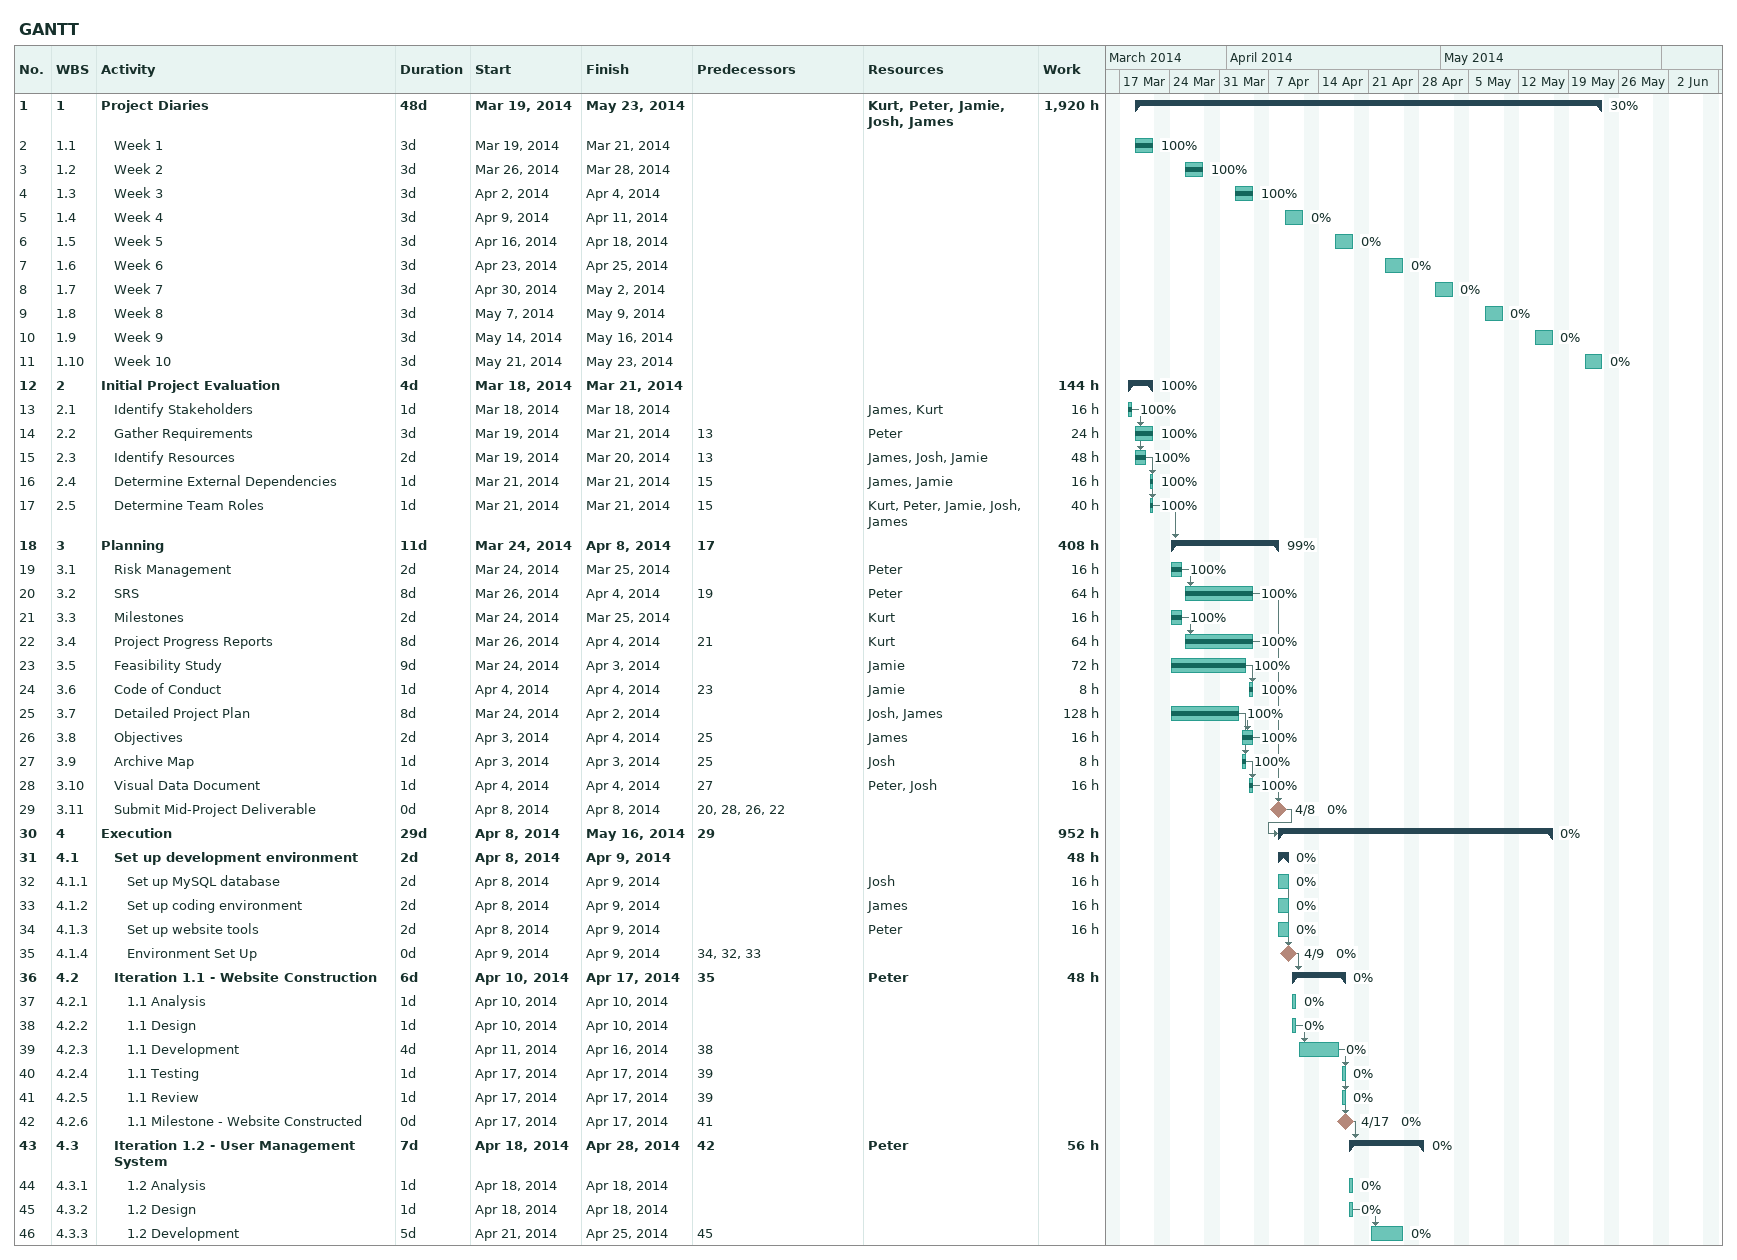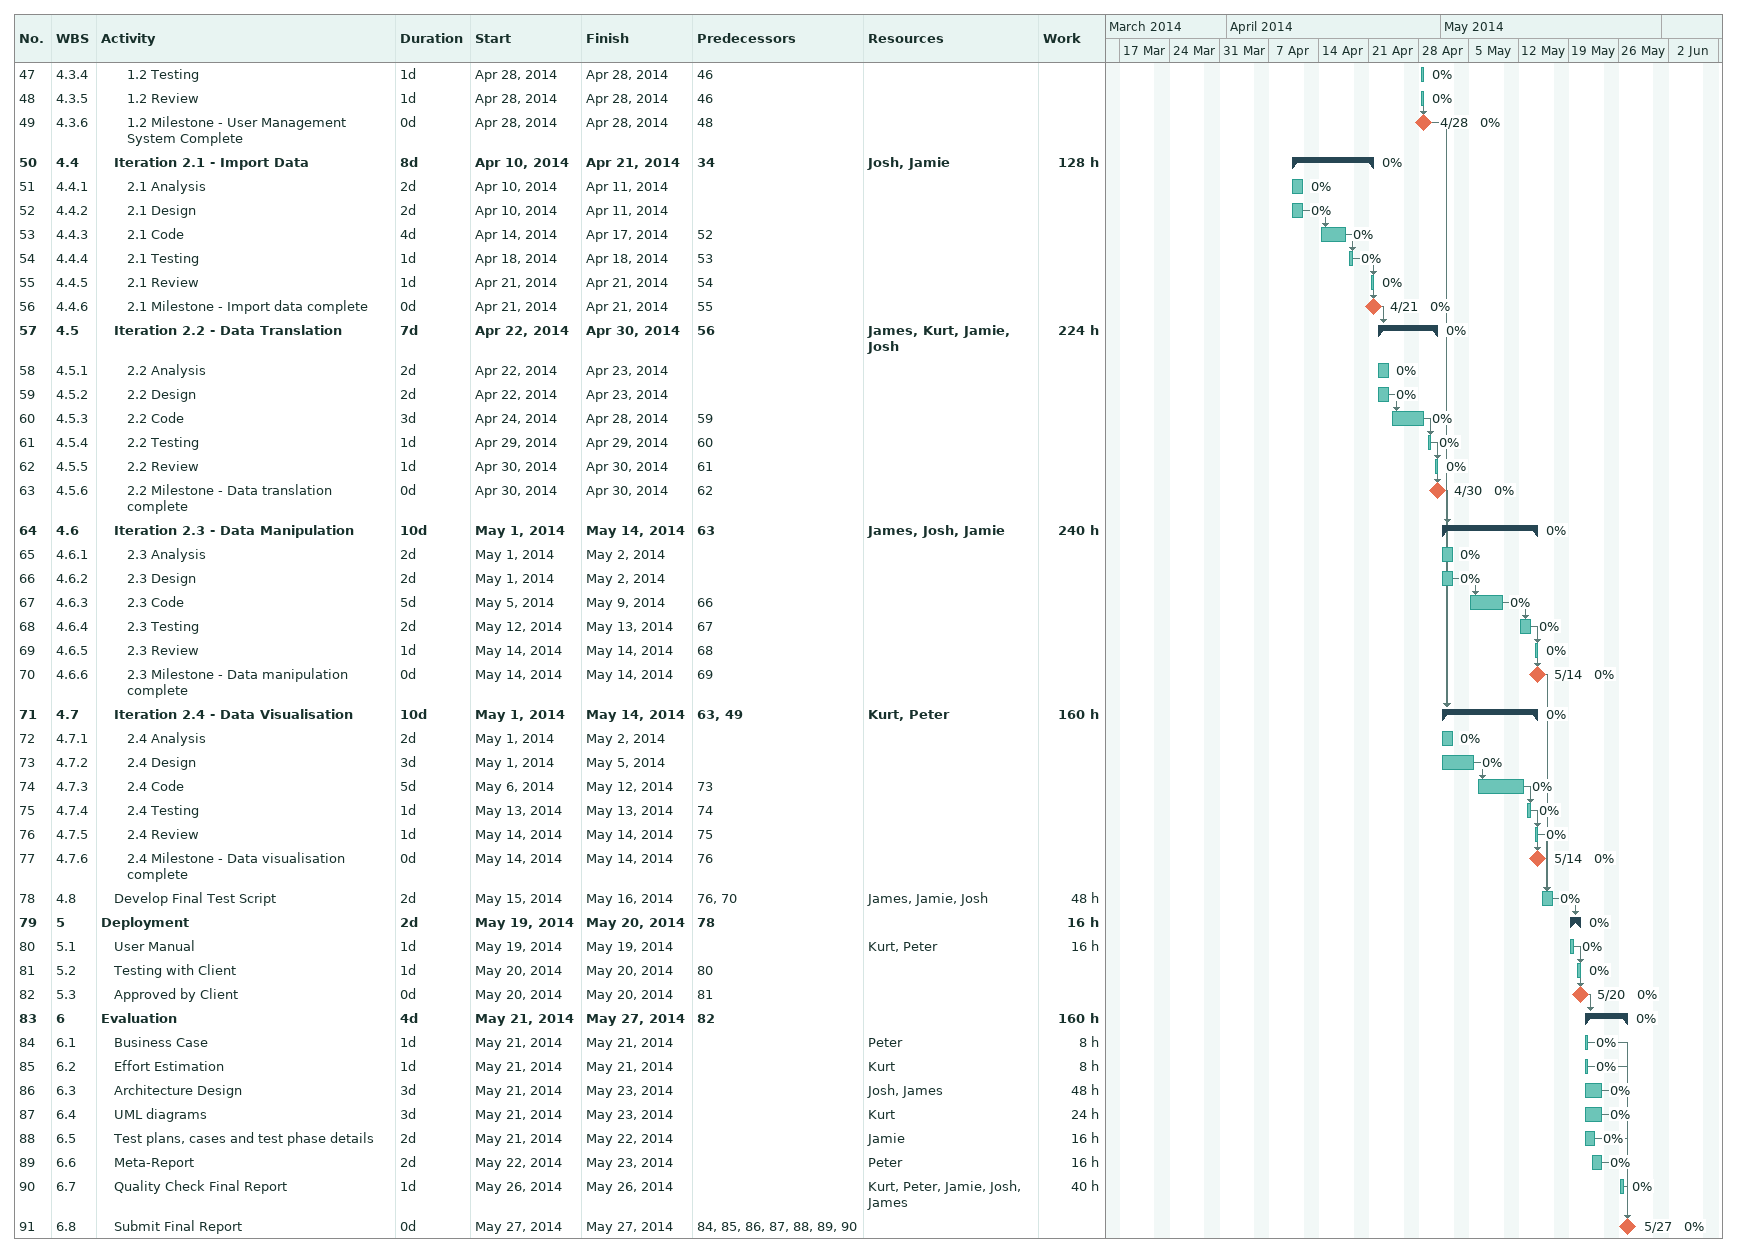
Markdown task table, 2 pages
GANTT

| ID | WBS | Task | Duration | Start | Finish | Predecessors | Resources | % complete | Work (h) |
|---|---|---|---|---|---|---|---|---|---|
| 1 | 1 | **Project Diaries** | 48d | 2014-03-19 | 2014-05-23 |  | Kurt, Peter, Jamie, Josh, James | 30 | 1920 |
| 2 | 1.1 | Week 1 | 3d | 2014-03-19 | 2014-03-21 |  |  | 100 |  |
| 3 | 1.2 | Week 2 | 3d | 2014-03-26 | 2014-03-28 |  |  | 100 |  |
| 4 | 1.3 | Week 3 | 3d | 2014-04-02 | 2014-04-04 |  |  | 100 |  |
| 5 | 1.4 | Week 4 | 3d | 2014-04-09 | 2014-04-11 |  |  | 0 |  |
| 6 | 1.5 | Week 5 | 3d | 2014-04-16 | 2014-04-18 |  |  | 0 |  |
| 7 | 1.6 | Week 6 | 3d | 2014-04-23 | 2014-04-25 |  |  | 0 |  |
| 8 | 1.7 | Week 7 | 3d | 2014-04-30 | 2014-05-02 |  |  | 0 |  |
| 9 | 1.8 | Week 8 | 3d | 2014-05-07 | 2014-05-09 |  |  | 0 |  |
| 10 | 1.9 | Week 9 | 3d | 2014-05-14 | 2014-05-16 |  |  | 0 |  |
| 11 | 1.10 | Week 10 | 3d | 2014-05-21 | 2014-05-23 |  |  | 0 |  |
| 12 | 2 | **Initial Project Evaluation** | 4d | 2014-03-18 | 2014-03-21 |  |  | 100 | 144 |
| 13 | 2.1 | Identify Stakeholders | 1d | 2014-03-18 | 2014-03-18 |  | James, Kurt | 100 | 16 |
| 14 | 2.2 | Gather Requirements | 3d | 2014-03-19 | 2014-03-21 | 13 | Peter | 100 | 24 |
| 15 | 2.3 | Identify Resources | 2d | 2014-03-19 | 2014-03-20 | 13 | James, Josh, Jamie | 100 | 48 |
| 16 | 2.4 | Determine External Dependencies | 1d | 2014-03-21 | 2014-03-21 | 15 | James, Jamie | 100 | 16 |
| 17 | 2.5 | Determine Team Roles | 1d | 2014-03-21 | 2014-03-21 | 15 | Kurt, Peter, Jamie, Josh, James | 100 | 40 |
| 18 | 3 | **Planning** | 11d | 2014-03-24 | 2014-04-08 | 17 |  | 99 | 408 |
| 19 | 3.1 | Risk Management | 2d | 2014-03-24 | 2014-03-25 |  | Peter | 100 | 16 |
| 20 | 3.2 | SRS | 8d | 2014-03-26 | 2014-04-04 | 19 | Peter | 100 | 64 |
| 21 | 3.3 | Milestones | 2d | 2014-03-24 | 2014-03-25 |  | Kurt | 100 | 16 |
| 22 | 3.4 | Project Progress Reports | 8d | 2014-03-26 | 2014-04-04 | 21 | Kurt | 100 | 64 |
| 23 | 3.5 | Feasibility Study | 9d | 2014-03-24 | 2014-04-03 |  | Jamie | 100 | 72 |
| 24 | 3.6 | Code of Conduct | 1d | 2014-04-04 | 2014-04-04 | 23 | Jamie | 100 | 8 |
| 25 | 3.7 | Detailed Project Plan | 8d | 2014-03-24 | 2014-04-02 |  | Josh, James | 100 | 128 |
| 26 | 3.8 | Objectives | 2d | 2014-04-03 | 2014-04-04 | 25 | James | 100 | 16 |
| 27 | 3.9 | Archive Map | 1d | 2014-04-03 | 2014-04-03 | 25 | Josh | 100 | 8 |
| 28 | 3.10 | Visual Data Document | 1d | 2014-04-04 | 2014-04-04 | 27 | Peter, Josh | 100 | 16 |
| 29 | 3.11 | Submit Mid-Project Deliverable | 0d | 2014-04-08 | 2014-04-08 | 20, 28, 26, 22 |  | 0 |  |
| 30 | 4 | **Execution** | 29d | 2014-04-08 | 2014-05-16 | 29 |  | 0 | 952 |
| 31 | 4.1 | **Set up development environment** | 2d | 2014-04-08 | 2014-04-09 |  |  | 0 | 48 |
| 32 | 4.1.1 | Set up MySQL database | 2d | 2014-04-08 | 2014-04-09 |  | Josh | 0 | 16 |
| 33 | 4.1.2 | Set up coding environment | 2d | 2014-04-08 | 2014-04-09 |  | James | 0 | 16 |
| 34 | 4.1.3 | Set up website tools | 2d | 2014-04-08 | 2014-04-09 |  | Peter | 0 | 16 |
| 35 | 4.1.4 | Environment Set Up | 0d | 2014-04-09 | 2014-04-09 | 34, 32, 33 |  | 0 |  |
| 36 | 4.2 | **Iteration 1.1 - Website Construction** | 6d | 2014-04-10 | 2014-04-17 | 35 | Peter | 0 | 48 |
| 37 | 4.2.1 | 1.1 Analysis | 1d | 2014-04-10 | 2014-04-10 |  |  | 0 |  |
| 38 | 4.2.2 | 1.1 Design | 1d | 2014-04-10 | 2014-04-10 |  |  | 0 |  |
| 39 | 4.2.3 | 1.1 Development | 4d | 2014-04-11 | 2014-04-16 | 38 |  | 0 |  |
| 40 | 4.2.4 | 1.1 Testing | 1d | 2014-04-17 | 2014-04-17 | 39 |  | 0 |  |
| 41 | 4.2.5 | 1.1 Review | 1d | 2014-04-17 | 2014-04-17 | 39 |  | 0 |  |
| 42 | 4.2.6 | 1.1 Milestone - Website Constructed | 0d | 2014-04-17 | 2014-04-17 | 41 |  | 0 |  |
| 43 | 4.3 | **Iteration 1.2 - User Management System** | 7d | 2014-04-18 | 2014-04-28 | 42 | Peter | 0 | 56 |
| 44 | 4.3.1 | 1.2 Analysis | 1d | 2014-04-18 | 2014-04-18 |  |  | 0 |  |
| 45 | 4.3.2 | 1.2 Design | 1d | 2014-04-18 | 2014-04-18 |  |  | 0 |  |
| 46 | 4.3.3 | 1.2 Development | 5d | 2014-04-21 | 2014-04-25 | 45 |  | 0 |  |
| 47 | 4.3.4 | 1.2 Testing | 1d | 2014-04-28 | 2014-04-28 | 46 |  | 0 |  |
| 48 | 4.3.5 | 1.2 Review | 1d | 2014-04-28 | 2014-04-28 | 46 |  | 0 |  |
| 49 | 4.3.6 | 1.2 Milestone - User Management System Complete | 0d | 2014-04-28 | 2014-04-28 | 48 |  | 0 |  |
| 50 | 4.4 | **Iteration 2.1 - Import Data** | 8d | 2014-04-10 | 2014-04-21 | 34 | Josh, Jamie | 0 | 128 |
| 51 | 4.4.1 | 2.1 Analysis | 2d | 2014-04-10 | 2014-04-11 |  |  | 0 |  |
| 52 | 4.4.2 | 2.1 Design | 2d | 2014-04-10 | 2014-04-11 |  |  | 0 |  |
| 53 | 4.4.3 | 2.1 Code | 4d | 2014-04-14 | 2014-04-17 | 52 |  | 0 |  |
| 54 | 4.4.4 | 2.1 Testing | 1d | 2014-04-18 | 2014-04-18 | 53 |  | 0 |  |
| 55 | 4.4.5 | 2.1 Review | 1d | 2014-04-21 | 2014-04-21 | 54 |  | 0 |  |
| 56 | 4.4.6 | 2.1 Milestone - Import data complete | 0d | 2014-04-21 | 2014-04-21 | 55 |  | 0 |  |
| 57 | 4.5 | **Iteration 2.2 - Data Translation** | 7d | 2014-04-22 | 2014-04-30 | 56 | James, Kurt, Jamie, Josh | 0 | 224 |
| 58 | 4.5.1 | 2.2 Analysis | 2d | 2014-04-22 | 2014-04-23 |  |  | 0 |  |
| 59 | 4.5.2 | 2.2 Design | 2d | 2014-04-22 | 2014-04-23 |  |  | 0 |  |
| 60 | 4.5.3 | 2.2 Code | 3d | 2014-04-24 | 2014-04-28 | 59 |  | 0 |  |
| 61 | 4.5.4 | 2.2 Testing | 1d | 2014-04-29 | 2014-04-29 | 60 |  | 0 |  |
| 62 | 4.5.5 | 2.2 Review | 1d | 2014-04-30 | 2014-04-30 | 61 |  | 0 |  |
| 63 | 4.5.6 | 2.2 Milestone - Data translation complete | 0d | 2014-04-30 | 2014-04-30 | 62 |  | 0 |  |
| 64 | 4.6 | **Iteration 2.3 - Data Manipulation** | 10d | 2014-05-01 | 2014-05-14 | 63 | James, Josh, Jamie | 0 | 240 |
| 65 | 4.6.1 | 2.3 Analysis | 2d | 2014-05-01 | 2014-05-02 |  |  | 0 |  |
| 66 | 4.6.2 | 2.3 Design | 2d | 2014-05-01 | 2014-05-02 |  |  | 0 |  |
| 67 | 4.6.3 | 2.3 Code | 5d | 2014-05-05 | 2014-05-09 | 66 |  | 0 |  |
| 68 | 4.6.4 | 2.3 Testing | 2d | 2014-05-12 | 2014-05-13 | 67 |  | 0 |  |
| 69 | 4.6.5 | 2.3 Review | 1d | 2014-05-14 | 2014-05-14 | 68 |  | 0 |  |
| 70 | 4.6.6 | 2.3 Milestone - Data manipulation complete | 0d | 2014-05-14 | 2014-05-14 | 69 |  | 0 |  |
| 71 | 4.7 | **Iteration 2.4 - Data Visualisation** | 10d | 2014-05-01 | 2014-05-14 | 63, 49 | Kurt, Peter | 0 | 160 |
| 72 | 4.7.1 | 2.4 Analysis | 2d | 2014-05-01 | 2014-05-02 |  |  | 0 |  |
| 73 | 4.7.2 | 2.4 Design | 3d | 2014-05-01 | 2014-05-05 |  |  | 0 |  |
| 74 | 4.7.3 | 2.4 Code | 5d | 2014-05-06 | 2014-05-12 | 73 |  | 0 |  |
| 75 | 4.7.4 | 2.4 Testing | 1d | 2014-05-13 | 2014-05-13 | 74 |  | 0 |  |
| 76 | 4.7.5 | 2.4 Review | 1d | 2014-05-14 | 2014-05-14 | 75 |  | 0 |  |
| 77 | 4.7.6 | 2.4 Milestone - Data visualisation complete | 0d | 2014-05-14 | 2014-05-14 | 76 |  | 0 |  |
| 78 | 4.8 | Develop Final Test Script | 2d | 2014-05-15 | 2014-05-16 | 76, 70 | James, Jamie, Josh | 0 | 48 |
| 79 | 5 | **Deployment** | 2d | 2014-05-19 | 2014-05-20 | 78 |  | 0 | 16 |
| 80 | 5.1 | User Manual | 1d | 2014-05-19 | 2014-05-19 |  | Kurt, Peter | 0 | 16 |
| 81 | 5.2 | Testing with Client | 1d | 2014-05-20 | 2014-05-20 | 80 |  | 0 |  |
| 82 | 5.3 | Approved by Client | 0d | 2014-05-20 | 2014-05-20 | 81 |  | 0 |  |
| 83 | 6 | **Evaluation** | 4d | 2014-05-21 | 2014-05-27 | 82 |  | 0 | 160 |
| 84 | 6.1 | Business Case | 1d | 2014-05-21 | 2014-05-21 |  | Peter | 0 | 8 |
| 85 | 6.2 | Effort Estimation | 1d | 2014-05-21 | 2014-05-21 |  | Kurt | 0 | 8 |
| 86 | 6.3 | Architecture Design | 3d | 2014-05-21 | 2014-05-23 |  | Josh, James | 0 | 48 |
| 87 | 6.4 | UML diagrams | 3d | 2014-05-21 | 2014-05-23 |  | Kurt | 0 | 24 |
| 88 | 6.5 | Test plans, cases and test phase details | 2d | 2014-05-21 | 2014-05-22 |  | Jamie | 0 | 16 |
| 89 | 6.6 | Meta-Report | 2d | 2014-05-22 | 2014-05-23 |  | Peter | 0 | 16 |
| 90 | 6.7 | Quality Check Final Report | 1d | 2014-05-26 | 2014-05-26 |  | Kurt, Peter, Jamie, Josh, James | 0 | 40 |
| 91 | 6.8 | Submit Final Report | 0d | 2014-05-27 | 2014-05-27 | 84, 85, 86, 87, 88, 89, 90 |  | 0 |  |
